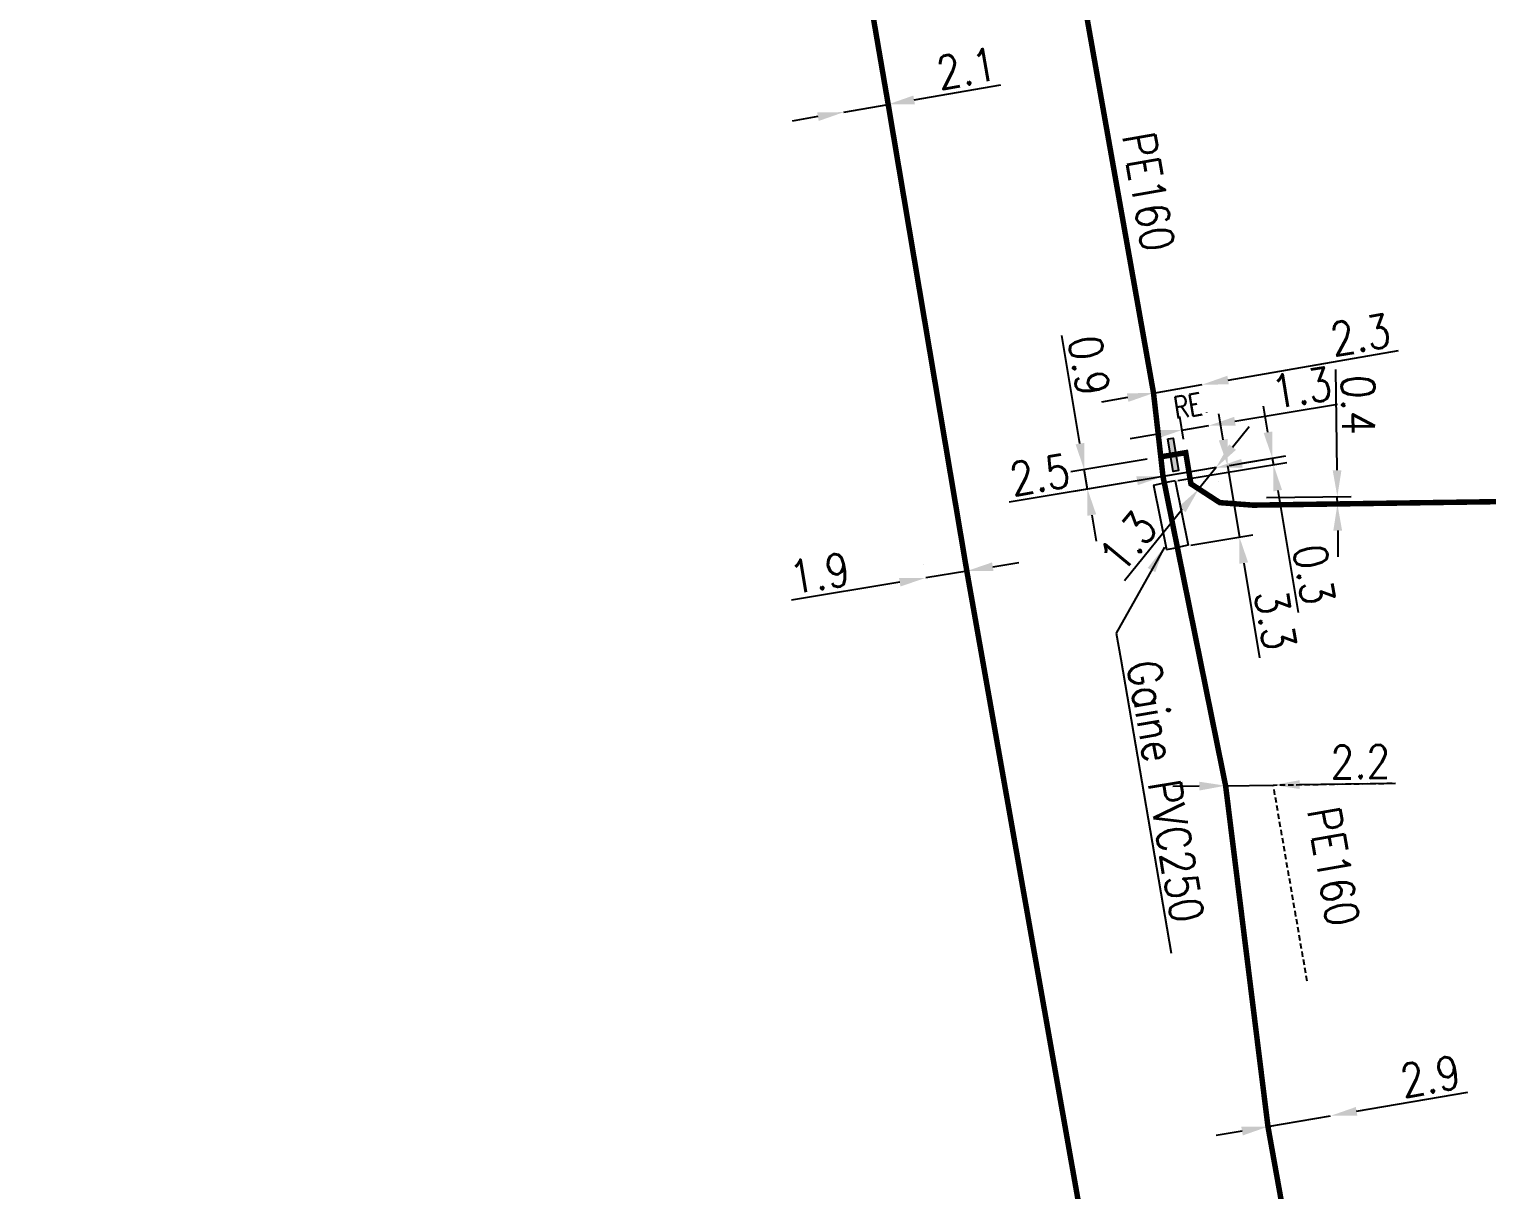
# Model space of a CAD drawing. Header units: millimetres. Extents: x 150994 to 151987, y 125997 to 127005.
# Drawn here: x 151044.6 to 151111.1, y 126262.5 to 126315.4 of the extents above; entities that cross this region are included whole.
import ezdxf
from ezdxf.enums import TextEntityAlignment as Align

# ---------------------------------------------------------------- set-up
doc = ezdxf.new("R2010")
doc.units = ezdxf.units.MM
doc.header["$PDMODE"] = 34
for name, pattern in [('DASHED', [0.75, 0.5, -0.25]), ('L_100_AP', [14, 10, -1.5, 1, -1.5]), ('L_100_PE', [14, 10, -1.5, 1, -1.5])]:
    doc.linetypes.add(name, pattern=pattern)
doc.layers.get('0').update_dxf_attribs({"linetype": 'CONTINUOUS'})
doc.layers.get('Defpoints').update_dxf_attribs({"linetype": 'CONTINUOUS'})
for name, color, linetype in [('L_140', 3, 'CONTINUOUS'), ('L_340', 7, 'CONTINUOUS'), ('L_400', 7, 'CONTINUOUS')]:
    doc.layers.add(name, color=color, linetype=linetype)
doc.styles.get("Standard").update_dxf_attribs({"font": 'romans.shx', "width": 0.85})
doc.dimstyles.get("Standard").update_dxf_attribs({"dimtxt": 1.5, "dimasz": 1.2, "dimexe": 0.625, "dimexo": 0.625, "dimgap": 0.25, "dimtad": 1, "dimdec": 1, "dimzin": 0, "dimdsep": 46, "dimtxsty": 'Standard', "dimcen": -0.5, "dimadec": 0, "dimazin": 0, "dimtfac": 1, "dimtdec": 1, "dimtmove": 0, "dimatfit": 3, "dimfxl": 0, "dimtolj": 1, "dimtzin": 0, "dimarcsym": 0})

# ---------------------------------------------------------------- blocks, each defined once
blk = doc.blocks.new('*D405')
at = {"layer": 'Defpoints', "color": 0, "linetype": 'Continuous', "transparency": 16777216}
for p in [(151100.385, 126294.051), (151104.233, 126294.092), (151100.389, 126293.701)]:
    blk.add_point(p, dxfattribs=at)
at = {"layer": 'L_140', "color": 0, "linetype": 'Continuous', "lineweight": -2, "transparency": 16777216}
for p, q in [((151104.221, 126295.292), (151104.172, 126299.88)), ((151101.01, 126294.057), (151104.858, 126294.098)), ((151104.237, 126293.742), (151104.233, 126294.092)), ((151101.014, 126293.707), (151104.862, 126293.748)), ((151104.25, 126292.542), (151104.263, 126291.342))]:
    blk.add_line(p, q, dxfattribs=at)
at = {"layer": 'L_140', "color": 0, "linetype": 'Continuous', "transparency": 16777216}
for points in [[(151104.421, 126295.294), (151104.021, 126295.29), (151104.233, 126294.092)], [(151104.45, 126292.544), (151104.05, 126292.54), (151104.237, 126293.742)]]:
    blk.add_solid(points, dxfattribs=at)
at = {"layer": 'L_140', "color": 0, "linetype": 'Continuous', "transparency": 16777216, "insert": (151105.189, 126298.275), "char_height": 1.5, "attachment_point": 5, "rotation": 270.61185}
blk.add_mtext('\\A1;0.4', dxfattribs=at)
blk = doc.blocks.new('*D406')
at = {"layer": 'Defpoints', "color": 0, "linetype": 'Continuous', "transparency": 16777216}
for p in [(151096.183, 126295.904), (151098.701, 126295.412), (151092.84, 126294.433)]:
    blk.add_point(p, dxfattribs=at)
at = {"layer": 'L_140', "color": 0, "linetype": 'Continuous', "lineweight": -2, "transparency": 16777216}
for p, q in [((151092.494, 126296.504), (151091.671, 126301.431)), ((151095.566, 126295.801), (151092.076, 126295.217)), ((151098.084, 126295.309), (151092.224, 126294.33)), ((151092.84, 126294.433), (151092.692, 126295.32)), ((151093.038, 126293.249), (151093.236, 126292.065))]:
    blk.add_line(p, q, dxfattribs=at)
at = {"layer": 'L_140', "color": 0, "linetype": 'Continuous', "transparency": 16777216}
for points in [[(151092.692, 126296.537), (151092.297, 126296.471), (151092.692, 126295.32)], [(151093.236, 126293.282), (151092.841, 126293.216), (151092.84, 126294.433)]]:
    blk.add_solid(points, dxfattribs=at)
at = {"layer": 'L_140', "color": 0, "linetype": 'Continuous', "transparency": 16777216, "insert": (151092.914, 126300.062), "char_height": 1.5, "attachment_point": 5, "rotation": 279.48713}
blk.add_mtext('\\A1;0.9', dxfattribs=at)
blk = doc.blocks.new('*D407')
at = {"layer": 'Defpoints', "color": 0, "linetype": 'Continuous', "transparency": 16777216}
for p in [(151098.381, 126297.329), (151098.385, 126297.303), (151097.32, 126296.094)]:
    blk.add_point(p, dxfattribs=at)
at = {"layer": 'L_140', "color": 0, "linetype": 'Continuous', "lineweight": -2, "transparency": 16777216}
for p, q in [((151098.282, 126297.92), (151098.277, 126297.946)), ((151099.564, 126297.527), (151104.246, 126298.309)), ((151097.217, 126296.71), (151097.045, 126297.74)), ((151097.148, 126297.123), (151098.381, 126297.329)), ((151095.964, 126296.925), (151094.78, 126296.727))]:
    blk.add_line(p, q, dxfattribs=at)
at = {"layer": 'L_140', "color": 0, "linetype": 'Continuous', "transparency": 16777216}
for points in [[(151099.531, 126297.724), (151099.597, 126297.33), (151098.381, 126297.329)], [(151095.931, 126297.123), (151095.997, 126296.728), (151097.148, 126297.123)]]:
    blk.add_solid(points, dxfattribs=at)
at = {"layer": 'L_140', "color": 0, "linetype": 'Continuous', "transparency": 16777216, "insert": (151102.607, 126299.049), "char_height": 1.5, "attachment_point": 5, "rotation": 9.48713}
blk.add_mtext('\\A1;1.3', dxfattribs=at)
blk = doc.blocks.new('*D408')
at = {"layer": 'Defpoints', "color": 0, "linetype": 'Continuous', "transparency": 16777216}
for p in [(151095.852, 126298.809), (151098.069, 126299.194), (151098.069, 126299.194)]:
    blk.add_point(p, dxfattribs=at)
at = {"layer": 'L_140', "color": 0, "linetype": 'Continuous', "lineweight": -2, "transparency": 16777216}
for p, q in [((151099.251, 126299.4), (151107.018, 126300.75)), ((151094.67, 126298.604), (151093.487, 126298.398)), ((151095.852, 126298.809), (151098.069, 126299.194))]:
    blk.add_line(p, q, dxfattribs=at)
at = {"layer": 'L_140', "color": 0, "linetype": 'Continuous', "transparency": 16777216}
for points in [[(151099.217, 126299.597), (151099.285, 126299.203), (151098.069, 126299.194)], [(151094.636, 126298.801), (151094.704, 126298.407), (151095.852, 126298.809)]]:
    blk.add_solid(points, dxfattribs=at)
at = {"layer": 'L_140', "color": 0, "linetype": 'Continuous', "transparency": 16777216, "insert": (151105.284, 126301.463), "char_height": 1.5, "attachment_point": 5, "rotation": 9.85928}
blk.add_mtext('\\A1;2.3', dxfattribs=at)
blk = doc.blocks.new('*D438')
at = {"layer": 'Defpoints', "color": 0, "linetype": 'Continuous', "transparency": 16777216}
for p in [(151083.754, 126311.965), (151081.734, 126311.612), (151081.734, 126311.612)]:
    blk.add_point(p, dxfattribs=at)
at = {"layer": 'L_140', "color": 0, "linetype": 'Continuous', "lineweight": -2, "transparency": 16777216}
for p, q in [((151084.936, 126312.171), (151088.883, 126312.86)), ((151081.734, 126311.612), (151083.754, 126311.965)), ((151080.552, 126311.406), (151079.37, 126311.2))]:
    blk.add_line(p, q, dxfattribs=at)
at = {"layer": 'L_140', "color": 0, "linetype": 'Continuous', "transparency": 16777216}
for points in [[(151084.902, 126312.368), (151084.97, 126311.974), (151083.754, 126311.965)], [(151080.518, 126311.603), (151080.587, 126311.209), (151081.734, 126311.612)]]:
    blk.add_solid(points, dxfattribs=at)
at = {"layer": 'L_140', "color": 0, "linetype": 'Continuous', "transparency": 16777216, "insert": (151087.329, 126313.604), "char_height": 1.5, "attachment_point": 5, "rotation": 9.89975}
blk.add_mtext('\\A1;2.1', dxfattribs=at)
blk = doc.blocks.new('*D439')
at = {"layer": 'Defpoints', "color": 0, "linetype": 'Continuous', "transparency": 16777216}
for p in [(151087.339, 126290.698), (151085.464, 126290.387), (151085.464, 126290.387)]:
    blk.add_point(p, dxfattribs=at)
at = {"layer": 'L_140', "color": 0, "linetype": 'Continuous', "lineweight": -2, "transparency": 16777216}
for p, q in [((151087.236, 126291.315), (151087.236, 126291.315)), ((151085.362, 126291.004), (151085.362, 126291.004)), ((151087.339, 126290.698), (151085.464, 126290.387)), ((151088.522, 126290.894), (151089.706, 126291.091)), ((151084.28, 126290.191), (151079.348, 126289.373))]:
    blk.add_line(p, q, dxfattribs=at)
at = {"layer": 'L_140', "color": 0, "linetype": 'Continuous', "transparency": 16777216}
for points in [[(151088.49, 126291.092), (151088.555, 126290.697), (151087.339, 126290.698)], [(151084.248, 126290.388), (151084.313, 126289.994), (151085.464, 126290.387)]]:
    blk.add_solid(points, dxfattribs=at)
at = {"layer": 'L_140', "color": 0, "linetype": 'Continuous', "transparency": 16777216, "insert": (151080.629, 126290.599), "char_height": 1.5, "attachment_point": 5, "rotation": 9.41679}
blk.add_mtext('\\A1;1.9', dxfattribs=at)
blk = doc.blocks.new('*D441')
at = {"layer": 'Defpoints', "color": 0, "linetype": 'Continuous', "transparency": 16777216}
for p in [(151101.07, 126265.378), (151103.927, 126265.872), (151103.927, 126265.872)]:
    blk.add_point(p, dxfattribs=at)
at = {"layer": 'L_140', "color": 0, "linetype": 'Continuous', "lineweight": -2, "transparency": 16777216}
for p, q in [((151105.11, 126266.076), (151110.176, 126266.951)), ((151101.07, 126265.378), (151103.927, 126265.872)), ((151099.887, 126265.174), (151098.705, 126264.97))]:
    blk.add_line(p, q, dxfattribs=at)
at = {"layer": 'L_140', "color": 0, "linetype": 'Continuous', "transparency": 16777216}
for points in [[(151105.076, 126266.273), (151105.144, 126265.879), (151103.927, 126265.872)], [(151099.853, 126265.371), (151099.921, 126264.977), (151101.07, 126265.378)]]:
    blk.add_solid(points, dxfattribs=at)
at = {"layer": 'L_140', "color": 0, "linetype": 'Continuous', "transparency": 16777216, "insert": (151108.473, 126267.672), "char_height": 1.5, "attachment_point": 5, "rotation": 9.80206}
blk.add_mtext('\\A1;2.9', dxfattribs=at)
blk = doc.blocks.new('*D451')
at = {"layer": 'Defpoints', "color": 0, "linetype": 'Continuous', "transparency": 16777216}
for p in [(151098.701, 126295.412), (151098.701, 126295.412), (151097.915, 126294.44)]:
    blk.add_point(p, dxfattribs=at)
at = {"layer": 'L_140', "color": 0, "linetype": 'Continuous', "lineweight": -2, "transparency": 16777216}
for p, q in [((151099.455, 126296.345), (151100.209, 126297.279)), ((151098.701, 126295.412), (151097.915, 126294.44)), ((151097.161, 126293.506), (151094.528, 126290.248))]:
    blk.add_line(p, q, dxfattribs=at)
at = {"layer": 'L_140', "color": 0, "linetype": 'Continuous', "transparency": 16777216}
for points in [[(151099.3, 126296.471), (151099.611, 126296.22), (151098.701, 126295.412)], [(151097.005, 126293.632), (151097.317, 126293.381), (151097.915, 126294.44)]]:
    blk.add_solid(points, dxfattribs=at)
at = {"layer": 'L_140', "color": 0, "linetype": 'Continuous', "transparency": 16777216, "insert": (151094.69, 126292.039), "char_height": 1.5, "attachment_point": 5, "rotation": 51.05924}
blk.add_mtext('\\A1;1.3', dxfattribs=at)
blk = doc.blocks.new('*D452')
at = {"layer": 'Defpoints', "color": 0, "linetype": 'Continuous', "transparency": 16777216}
for p in [(151098.701, 126295.412), (151098.701, 126295.412), (151096.284, 126295.008)]:
    blk.add_point(p, dxfattribs=at)
at = {"layer": 'L_140', "color": 0, "linetype": 'Continuous', "lineweight": -2, "transparency": 16777216}
for p, q in [((151098.701, 126295.412), (151096.284, 126295.008)), ((151099.884, 126295.61), (151101.068, 126295.807)), ((151095.101, 126294.81), (151089.269, 126293.836)), ((151098.804, 126294.795), (151098.804, 126294.795)), ((151096.387, 126294.392), (151096.387, 126294.392))]:
    blk.add_line(p, q, dxfattribs=at)
at = {"layer": 'L_140', "color": 0, "linetype": 'Continuous', "transparency": 16777216}
for points in [[(151099.852, 126295.807), (151099.917, 126295.412), (151098.701, 126295.412)], [(151095.068, 126295.008), (151095.134, 126294.613), (151096.284, 126295.008)]]:
    blk.add_solid(points, dxfattribs=at)
at = {"layer": 'L_140', "color": 0, "linetype": 'Continuous', "transparency": 16777216, "insert": (151090.668, 126295.083), "char_height": 1.5, "attachment_point": 5, "rotation": 9.48713}
blk.add_mtext('\\A1;2.5', dxfattribs=at)
blk = doc.blocks.new('*D453')
at = {"layer": 'Defpoints', "color": 0, "linetype": 'Continuous', "transparency": 16777216}
for p in [(151098.701, 126295.412), (151101.269, 126295.841), (151096.344, 126294.714)]:
    blk.add_point(p, dxfattribs=at)
at = {"layer": 'L_400', "color": 0, "linetype": 'Continuous', "lineweight": -2, "transparency": 16777216}
for p, q in [((151101.071, 126297.025), (151100.873, 126298.208)), ((151099.317, 126295.515), (151101.885, 126295.944)), ((151096.96, 126294.817), (151101.935, 126295.648)), ((151101.269, 126295.841), (151101.318, 126295.545)), ((151101.516, 126294.362), (151102.443, 126288.813))]:
    blk.add_line(p, q, dxfattribs=at)
at = {"layer": 'L_400', "color": 0, "linetype": 'Continuous', "transparency": 16777216}
for points in [[(151101.268, 126297.058), (151100.874, 126296.992), (151101.269, 126295.841)], [(151101.713, 126294.395), (151101.319, 126294.329), (151101.318, 126295.545)]]:
    blk.add_solid(points, dxfattribs=at)
at = {"layer": 'L_400', "color": 0, "linetype": 'Continuous', "transparency": 16777216, "insert": (151103.168, 126290.542), "char_height": 1.5, "attachment_point": 5, "rotation": 279.48713}
blk.add_mtext('\\A1;0.3', dxfattribs=at)
blk = doc.blocks.new('*D454')
at = {"layer": 'Defpoints', "color": 0, "linetype": 'Continuous', "transparency": 16777216}
for p in [(151098.701, 126295.412), (151099.225, 126295.499), (151096.94, 126291.772)]:
    blk.add_point(p, dxfattribs=at)
at = {"layer": 'L_400', "color": 0, "linetype": 'Continuous', "lineweight": -2, "transparency": 16777216}
for p, q in [((151099.027, 126296.683), (151098.829, 126297.867)), ((151099.225, 126295.499), (151099.769, 126292.245)), ((151099.317, 126295.515), (151099.842, 126295.603)), ((151097.556, 126291.875), (151100.385, 126292.348)), ((151099.967, 126291.061), (151100.687, 126286.749))]:
    blk.add_line(p, q, dxfattribs=at)
at = {"layer": 'L_400', "color": 0, "linetype": 'Continuous', "transparency": 16777216}
for points in [[(151099.225, 126296.716), (151098.83, 126296.65), (151099.225, 126295.499)], [(151100.164, 126291.094), (151099.77, 126291.028), (151099.769, 126292.245)]]:
    blk.add_solid(points, dxfattribs=at)
at = {"layer": 'L_400', "color": 0, "linetype": 'Continuous', "transparency": 16777216, "insert": (151101.412, 126288.478), "char_height": 1.5, "attachment_point": 5, "rotation": 279.48713}
blk.add_mtext('\\A1;3.3', dxfattribs=at)
blk = doc.blocks.new('*D455')
at = {"layer": 'Defpoints', "color": 0, "linetype": 'Continuous', "transparency": 16777216}
for p in [(151099.139, 126280.915), (151101.312, 126280.947), (151101.312, 126280.947)]:
    blk.add_point(p, dxfattribs=at)
at = {"layer": 'L_140', "color": 0, "linetype": 'Continuous', "lineweight": -2, "transparency": 16777216}
for p, q in [((151097.939, 126280.897), (151096.739, 126280.879)), ((151099.139, 126280.915), (151101.312, 126280.947)), ((151102.512, 126280.965), (151106.883, 126281.03))]:
    blk.add_line(p, q, dxfattribs=at)
at = {"layer": 'L_140', "color": 0, "linetype": 'Continuous', "transparency": 16777216}
for points in [[(151097.936, 126281.097), (151097.942, 126280.697), (151099.139, 126280.915)], [(151102.509, 126281.165), (151102.515, 126280.765), (151101.312, 126280.947)]]:
    blk.add_solid(points, dxfattribs=at)
at = {"layer": 'L_140', "color": 0, "linetype": 'Continuous', "transparency": 16777216, "insert": (151105.282, 126282.007), "char_height": 1.5, "attachment_point": 5, "rotation": 0.85518}
blk.add_mtext('\\A1;2.2', dxfattribs=at)
blk = doc.blocks.new('L_340_20')
at = {"linetype": 'Continuous'}
blk.add_hatch(color=0, dxfattribs=at).paths.add_polyline_path([(0.125, 0.75), (-0.125, 0.75), (-0.125, -0.75), (0.125, -0.75)])
at = {"color": 0, "linetype": 'Continuous'}
blk.add_lwpolyline([(-0.125, 0.75), (0.125, 0.75), (0.125, -0.75), (-0.125, -0.75)], close=True, dxfattribs=at)
at = {"color": 0, "linetype": 'Continuous', "width": 0.75}
for tag, height, flags, p in [('RE', 1, 8, (0, 1.867)), ('DEF_LEG', 1.2, 3, (0, -5)), ('DEF_COUP', 1.2, 3, (0, -7.5)), ('DEF_TYPE', 1.2, 3, (0, -10))]:
    blk.add_attdef(tag, text='', height=height, dxfattribs=dict(at, flags=flags)).set_placement(p, align=Align.MIDDLE)

msp = doc.modelspace()

# ---------------------------------------------------------------- linework, layer by layer
at = {"layer": 'L_140', "linetype": 'L_100_PE', "ltscale": 0.5, "const_width": 0.25}
msp.add_lwpolyline([(151044.709, 126531.1), (151048.265, 126516.277), (151053.135, 126490.26), (151059.249, 126454.635), (151062.754, 126434.381), (151064.813, 126422.329), (151066.925, 126410.893), (151069.457, 126394.858), (151069.636, 126393.729), (151069.636, 126393.729), (151072.11, 126380.206), (151075.277, 126361.517), (151075.896, 126357.565), (151078.187, 126345.145), (151078.538, 126342.973), (151080.101, 126333.315), (151080.337, 126331.852), (151083.754, 126311.965), (151087.339, 126290.698), (151092.772, 126259.993)], dxfattribs=at)
at = {"layer": 'L_140', "linetype": 'L_100_AP', "ltscale": 0.5, "const_width": 0.25}
msp.add_lwpolyline([(151107.152, 126231.49), (151101.07, 126265.378), (151099.139, 126280.915), (151096.94, 126291.772), (151096.344, 126294.714), (151096.284, 126295.008), (151096.183, 126295.904), (151095.852, 126298.809), (151089.831, 126332.737), (151082.366, 126378.002), (151077.317, 126408.132), (151071.815, 126438.113), (151066.163, 126470.673)], dxfattribs=at)
at = {"layer": 'L_140', "linetype": 'L_100_PE', "ltscale": 0.5, "const_width": 0.25, "flags": 128}
msp.add_lwpolyline([(151096.183, 126295.904), (151096.751, 126295.999), (151097.32, 126296.094), (151097.557, 126294.672), (151097.915, 126294.44), (151098.877, 126293.815), (151100.389, 126293.701), (151112.137, 126293.869), (151127.53, 126293.67), (151132.081, 126293.696), (151146.094, 126293.54), (151152.918, 126293.295), (151152.918, 126293.295), (151155.161, 126292.916), (151156.153, 126292.748), (151156.153, 126292.748), (151172.322, 126292.11), (151180.178, 126291.892), (151182.085, 126292.043), (151188.428, 126291.712), (151190.82, 126291.687)], dxfattribs=at)
at = {"layer": 'L_140', "color": 7, "linetype": 'DASHED', "ltscale": 0.5, "flags": 128}
msp.add_lwpolyline([(151102.856, 126272.003), (151101.312, 126280.947), (151106.817, 126281.029)], dxfattribs=at)
at = {"layer": 'L_400', "color": 7, "linetype": 'CONTINUOUS', "ltscale": 0.5}
for p, q in [((151095.854, 126294.615), (151096.344, 126294.714)), ((151095.854, 126294.615), (151096.45, 126291.673)), ((151096.834, 126294.813), (151096.344, 126294.714)), ((151096.834, 126294.813), (151097.43, 126291.871)), ((151096.45, 126291.673), (151096.94, 126291.772)), ((151097.43, 126291.871), (151096.94, 126291.772))]:
    msp.add_line(p, q, dxfattribs=at)

# ---------------------------------------------------------------- block references
at = {"layer": 'L_340', "ltscale": 0.5}
ref = msp.add_blockref('L_340_20', (151096.751, 126295.999), dxfattribs=dict(at, rotation=9.487129719367129))
ref.add_attrib('RE', 'RE', dxfattribs={"layer": '0', "color": 0, "linetype": 'Continuous', "height": 1, "rotation": 9.48713, "width": 0.75}).set_placement((151097.423, 126298.225), align=Align.MIDDLE)

# ---------------------------------------------------------------- texts
at = {"layer": 'L_140', "linetype": 'Continuous', "width": 0.85}
for rotation, p in [(279.85549, (151094.418, 126310.554)), (279.7978, (151102.853, 126279.8))]:
    msp.add_text('PE160', height=1.5, rotation=rotation, dxfattribs=at).set_placement(p)
at = {"layer": 'L_400', "linetype": 'Continuous', "ltscale": 0.5, "insert": (151094.643, 126286.483), "char_height": 1.5, "attachment_point": 7, "rotation": 279.77352}
msp.add_mtext('\\A1;Gaine PVC250', dxfattribs=at)

# ---------------------------------------------------------------- dimensions: what is measured, and where the dimension line sits
at = {"layer": 'L_140', "linetype": 'Continuous'}
for base, p1, p2, angle, picture, middle in [((151081.7344, 126311.6124), (151083.75387566, 126311.9648458), (151081.7344, 126311.6124), 9.89974888, '*D438', (151087.50081222, 126312.618774)), ((151098.0688, 126299.1944), (151095.85203, 126298.809135), (151098.0688, 126299.1944), 189.859282, '*D408', (151105.455571, 126300.478189)), ((151092.84, 126294.433), (151096.183, 126295.904), (151098.701, 126295.412), 99.48713, '*D406', (151091.927, 126299.897)), ((151098.3805, 126297.3291), (151097.3197, 126296.0936), (151098.3849, 126297.3032), 189.48713, '*D407', (151102.7715, 126298.0629)), ((151104.233, 126294.092), (151100.389, 126293.701), (151100.385, 126294.051), 270.61185, '*D405', (151104.189, 126298.264)), ((151098.701, 126295.412), (151097.915, 126294.44), (151098.701, 126295.412), 231.05924, '*D451', (151095.467, 126291.41)), ((151098.7009, 126295.4119), (151096.28441, 126295.00808), (151098.7009, 126295.4119), 189.48713, '*D452', (151090.83294, 126294.09707)), ((151085.464, 126290.387), (151087.339, 126290.698), (151085.464, 126290.387), 9.41679, '*D439', (151080.793, 126289.612)), ((151101.312, 126280.947), (151099.139, 126280.915), (151101.312, 126280.947), 180.85518, '*D455', (151105.297, 126281.007)), ((151103.927, 126265.872), (151101.07, 126265.378), (151103.927, 126265.872), 189.80206, '*D441', (151108.643, 126266.687))]:
    dim = msp.add_linear_dim(base=base, p1=p1, p2=p2, angle=angle, dimstyle='Standard', override={"dimatfit": 0}, dxfattribs=at)
    dim.commit()
    dim.dimension.update_dxf_attribs({"geometry": picture, "text_midpoint": middle, "dimtype": 160})
at = {"layer": 'L_400', "linetype": 'Continuous'}
for base, p1, picture, middle in [((151101.269, 126295.841), (151096.344, 126294.714), '*D453', (151102.182, 126290.377)), ((151099.225, 126295.499), (151096.94, 126291.772), '*D454', (151100.426, 126288.313))]:
    dim = msp.add_linear_dim(base=base, p1=p1, p2=(151098.701, 126295.412), angle=279.48713, dimstyle='Standard', override={"dimatfit": 0}, dxfattribs=at)
    dim.commit()
    dim.dimension.update_dxf_attribs({"geometry": picture, "text_midpoint": middle, "dimtype": 160})

# ---------------------------------------------------------------- leaders
at = {"layer": 'L_400', "linetype": 'Continuous', "ltscale": 0.5, "annotation_type": 0, "has_hookline": 1, "hookline_direction": 0, "text_width": 13.357, "horizontal_direction": (0.169754, -0.985486, 0)}
msp.add_leader([(151096.346, 126291.792), (151094.15, 126287.869), (151094.354, 126286.687)], dimstyle='Standard', dxfattribs=at)

doc.saveas('drawing.dxf')
